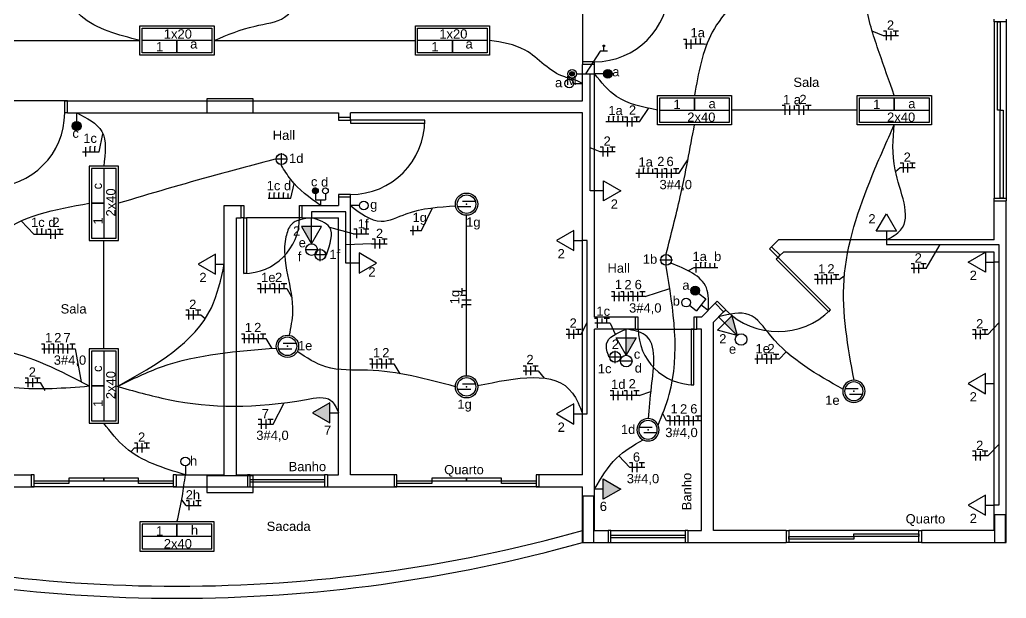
# Model space of a CAD drawing. Extents: x -115 to 23, y 4 to 69.
# Drawn here: x -76.2 to -65.57, y 34.58 to 40.81 of the extents above; entities that cross this region are included whole.
import ezdxf
from ezdxf.enums import TextEntityAlignment as Align

# ---------------------------------------------------------------- set-up
doc = ezdxf.new("R2010")
doc.units = 0
doc.header["$MEASUREMENT"] = 0
doc.layers.get('0').update_dxf_attribs({"linetype": 'CONTINUOUS'})
for name, color, linetype in [('BASE', 8, 'CONTINUOUS'), ('Chamada', 3, 'CONTINUOUS'), ('E_LUMINO', 160, 'CONTINUOUS'), ('Elétrico', 5, 'CONTINUOUS'), ('Texto - Elétrica', 3, 'CONTINUOUS'), ('texto - elétrico', 3, 'CONTINUOUS')]:
    doc.layers.add(name, color=color, linetype=linetype)
doc.layers.add('VP', color=5, linetype='CONTINUOUS', plot=False)
doc.styles.add('ARIAL', font='arial.ttf')

# ---------------------------------------------------------------- blocks, each defined once
blk = doc.blocks.new('A$C3E3F6338')
for p, q in [((-0.067, -0.101), (-0.208, -0.101)), ((-0.017, -0.041), (-0.158, -0.041))]:
    blk.add_line(p, q)
for radius in [0.12, 0.1]:
    blk.add_circle((-0.113, -0.071), radius)
at = {"linetype": 'Continuous'}
blk.add_point((-0.113, -0.071), dxfattribs=at)

msp = doc.modelspace()

# ---------------------------------------------------------------- hatches: boundary and pattern name
at = {"layer": 'Elétrico'}
for points in [[(-69.905, 40.522), (-69.905, 40.535), (-69.917, 40.535), (-69.917, 40.522)], [(-70.228, 40.226, 1), (-70.278, 40.226, 1)], [(-75.544, 39.664, 1), (-75.638, 39.664, 1)], [(-73.06, 38.395), (-73.06, 38.582), (-73.168, 38.582)], [(-68.476, 37.408), (-68.608, 37.541), (-68.532, 37.617)], [(-69.67, 37.195), (-69.67, 37.382), (-69.562, 37.382)]]:
    msp.add_hatch(color=256, dxfattribs=at).paths.add_polyline_path(points)
at = {"layer": 'Elétrico', "linetype": 'Continuous', "lineweight": -2}
for points in [[(-69.867, 40.273), (-69.867, 40.226), (-69.914, 40.226), (-69.914, 40.233), (-69.91, 40.246), (-69.905, 40.254), (-69.9, 40.26), (-69.892, 40.266), (-69.882, 40.27), (-69.873, 40.273), (-69.867, 40.272)], [(-69.867, 40.179), (-69.867, 40.226), (-69.914, 40.226), (-69.914, 40.219), (-69.91, 40.206), (-69.905, 40.198), (-69.9, 40.192), (-69.892, 40.186), (-69.882, 40.181), (-69.873, 40.179), (-69.867, 40.179)], [(-69.867, 40.273), (-69.867, 40.226), (-69.82, 40.226), (-69.821, 40.233), (-69.825, 40.246), (-69.829, 40.254), (-69.835, 40.26), (-69.843, 40.266), (-69.852, 40.27), (-69.862, 40.273), (-69.867, 40.272)], [(-69.867, 40.179), (-69.867, 40.226), (-69.82, 40.226), (-69.821, 40.219), (-69.825, 40.206), (-69.829, 40.198), (-69.835, 40.192), (-69.843, 40.186), (-69.852, 40.181), (-69.862, 40.179), (-69.867, 40.179)], [(-73.019, 38.997), (-73.022, 38.997), (-73.025, 38.996), (-73.027, 38.996), (-73.03, 38.995), (-73.032, 38.994), (-73.035, 38.993), (-73.037, 38.991), (-73.039, 38.989), (-73.041, 38.988), (-73.043, 38.986), (-73.045, 38.983), (-73.046, 38.981), (-73.047, 38.979), (-73.048, 38.976), (-73.049, 38.974), (-73.05, 38.971), (-73.05, 38.968), (-73.05, 38.966), (-73.05, 38.963), (-73.05, 38.96), (-73.049, 38.957), (-73.048, 38.955), (-73.047, 38.952), (-73.046, 38.95), (-73.045, 38.948), (-73.043, 38.945), (-73.041, 38.943), (-73.039, 38.942), (-73.037, 38.94), (-73.035, 38.938), (-73.032, 38.937), (-73.03, 38.936), (-73.027, 38.935), (-73.025, 38.935), (-73.022, 38.934), (-73.019, 38.934), (-73.019, 38.966)], [(-73.019, 38.934), (-73.016, 38.934), (-73.014, 38.935), (-73.011, 38.935), (-73.008, 38.936), (-73.006, 38.937), (-73.004, 38.938), (-73.001, 38.94), (-72.999, 38.942), (-72.997, 38.943), (-72.995, 38.945), (-72.994, 38.948), (-72.992, 38.95), (-72.991, 38.952), (-72.99, 38.955), (-72.989, 38.957), (-72.988, 38.96), (-72.988, 38.963), (-72.988, 38.966), (-72.988, 38.968), (-72.988, 38.971), (-72.989, 38.974), (-72.99, 38.976), (-72.991, 38.979), (-72.992, 38.981), (-72.994, 38.983), (-72.995, 38.986), (-72.997, 38.988), (-72.999, 38.989), (-73.001, 38.991), (-73.004, 38.993), (-73.006, 38.994), (-73.008, 38.995), (-73.011, 38.996), (-73.014, 38.996), (-73.016, 38.997), (-73.019, 38.997), (-73.019, 38.966)], [(-68.889, 37.862), (-68.892, 37.858), (-68.895, 37.856), (-68.898, 37.853), (-68.901, 37.851), (-68.905, 37.849), (-68.909, 37.847), (-68.912, 37.845), (-68.916, 37.844), (-68.92, 37.844), (-68.924, 37.843), (-68.929, 37.843), (-68.933, 37.844), (-68.937, 37.844), (-68.941, 37.845), (-68.944, 37.847), (-68.948, 37.848), (-68.952, 37.85), (-68.955, 37.853), (-68.958, 37.855), (-68.961, 37.858), (-68.964, 37.861), (-68.966, 37.865), (-68.968, 37.868), (-68.97, 37.872), (-68.971, 37.876), (-68.972, 37.88), (-68.973, 37.884), (-68.973, 37.888), (-68.973, 37.892), (-68.973, 37.896), (-68.972, 37.9), (-68.971, 37.904), (-68.97, 37.908), (-68.968, 37.912), (-68.966, 37.915), (-68.964, 37.919), (-68.927, 37.89)], [(-68.964, 37.919), (-68.961, 37.922), (-68.958, 37.925), (-68.955, 37.927), (-68.952, 37.93), (-68.948, 37.932), (-68.945, 37.933), (-68.941, 37.935), (-68.937, 37.936), (-68.933, 37.937), (-68.929, 37.937), (-68.925, 37.937), (-68.921, 37.937), (-68.917, 37.936), (-68.913, 37.935), (-68.909, 37.933), (-68.905, 37.932), (-68.901, 37.93), (-68.898, 37.927), (-68.895, 37.925), (-68.892, 37.922), (-68.889, 37.919), (-68.887, 37.915), (-68.885, 37.912), (-68.883, 37.908), (-68.882, 37.904), (-68.881, 37.9), (-68.88, 37.896), (-68.88, 37.892), (-68.88, 37.888), (-68.88, 37.884), (-68.881, 37.88), (-68.882, 37.876), (-68.883, 37.872), (-68.885, 37.868), (-68.887, 37.865), (-68.889, 37.862), (-68.927, 37.89)]]:
    msp.add_hatch(color=256, dxfattribs=at).paths.add_polyline_path(points)
at = {"layer": 'Elétrico'}
h = msp.add_hatch(color=256, dxfattribs=at)
h.paths.add_polyline_path([(-72.863, 36.682), (-73.051, 36.574), (-72.912, 36.494), (-72.863, 36.494)])
h.paths.add_polyline_path([(-72.863, 36.494), (-72.912, 36.494), (-72.863, 36.466)])
h = msp.add_hatch(color=256, dxfattribs=at)
h.paths.add_polyline_path([(-69.917, 35.861), (-69.729, 35.753), (-69.868, 35.673), (-69.917, 35.673)])
h.paths.add_polyline_path([(-69.917, 35.673), (-69.868, 35.673), (-69.917, 35.645)])

# ---------------------------------------------------------------- linework, layer by layer
at = {"layer": 'BASE'}
for p, q in [((-70.14, 41.186), (-70.14, 40.326)), ((-70.14, 39.936), (-70.14, 40.326)), ((-70.01, 40.326), (-70.14, 40.326)), ((-70.01, 37.606), (-70.01, 40.326)), ((-75.69, 39.936), (-76.55, 39.936)), ((-75.69, 39.936), (-70.14, 39.936)), ((-75.69, 39.806), (-75.69, 39.936)), ((-75.69, 39.806), (-72.77, 39.806)), ((-72.77, 39.806), (-72.77, 39.756)), ((-72.64, 39.756), (-72.77, 39.756)), ((-70.14, 39.806), (-72.64, 39.806)), ((-72.64, 39.756), (-72.64, 39.806)), ((-70.146, 39.79), (-70.146, 39.226)), ((-70.14, 35.906), (-70.14, 39.806)), ((-70.14, 35.906), (-70.14, 39.806)), ((-74, 35.906), (-74, 38.806)), ((-74, 38.806), (-73.82, 38.806)), ((-73.82, 38.676), (-73.82, 38.806)), ((-73.16, 38.806), (-72.77, 38.806)), ((-73.16, 38.676), (-73.16, 38.806)), ((-72.77, 38.896), (-72.77, 38.806)), ((-72.64, 38.896), (-72.77, 38.896)), ((-72.64, 35.906), (-72.64, 38.896)), ((-65.705, 38.436), (-65.705, 38.856)), ((-65.705, 38.856), (-65.575, 38.856)), ((-65.575, 35.176), (-65.575, 38.856)), ((-73.87, 35.906), (-73.87, 38.676)), ((-73.87, 38.676), (-73.82, 38.676)), ((-73.16, 38.676), (-73.76, 38.676)), ((-73.16, 38.676), (-72.77, 38.676)), ((-72.77, 35.906), (-72.77, 38.676)), ((-68.103, 38.362), (-68.03, 38.436)), ((-65.705, 38.436), (-68.03, 38.436)), ((-68.011, 38.271), (-68.103, 38.362)), ((-68.011, 38.271), (-67.976, 38.306)), ((-65.705, 38.306), (-67.976, 38.306)), ((-65.705, 35.306), (-65.705, 38.306)), ((-68.86, 37.606), (-68.711, 37.754)), ((-68.62, 37.662), (-68.711, 37.754)), ((-68.73, 37.552), (-68.62, 37.662)), ((-69.57, 37.606), (-70.01, 37.606)), ((-69.57, 37.476), (-69.57, 37.606)), ((-68.86, 37.606), (-68.91, 37.606)), ((-68.91, 37.476), (-68.91, 37.606)), ((-68.73, 35.306), (-68.73, 37.552)), ((-70.01, 35.306), (-70.01, 37.476)), ((-69.57, 37.476), (-70.01, 37.476)), ((-69.57, 37.476), (-68.91, 37.476)), ((-68.86, 37.476), (-68.91, 37.476)), ((-68.86, 35.306), (-68.86, 37.476)), ((-70.01, 35.306), (-70.01, 37.176)), ((-76.6, 35.906), (-76.08, 35.906)), ((-76.08, 35.906), (-76.08, 35.776)), ((-74.52, 35.906), (-74, 35.906)), ((-74.52, 35.906), (-74.52, 35.776)), ((-73.87, 35.906), (-73.75, 35.906)), ((-73.75, 35.906), (-73.75, 35.776)), ((-72.89, 35.906), (-72.77, 35.906)), ((-72.89, 35.906), (-72.89, 35.776)), ((-72.17, 35.906), (-72.64, 35.906)), ((-72.17, 35.906), (-72.17, 35.776)), ((-70.14, 35.906), (-70.61, 35.906)), ((-70.61, 35.906), (-70.61, 35.776)), ((-76.925, 35.776), (-76.08, 35.776)), ((-74.52, 35.776), (-76.08, 35.776)), ((-74.52, 35.776), (-73.75, 35.776)), ((-72.89, 35.776), (-72.17, 35.776)), ((-70.61, 35.776), (-72.17, 35.776)), ((-70.61, 35.776), (-70.14, 35.776)), ((-70.14, 35.176), (-70.14, 35.776)), ((-70.14, 35.176), (-70.14, 35.776)), ((-70.01, 35.306), (-69.865, 35.306)), ((-69.865, 35.306), (-69.865, 35.176)), ((-69.005, 35.306), (-68.86, 35.306)), ((-69.005, 35.306), (-69.005, 35.176)), ((-67.947, 35.306), (-68.73, 35.306)), ((-67.947, 35.306), (-67.947, 35.176)), ((-65.705, 35.306), (-66.487, 35.306)), ((-66.487, 35.306), (-66.487, 35.176)), ((-70.14, 35.176), (-69.865, 35.176)), ((-69.005, 35.176), (-67.947, 35.176)), ((-66.487, 35.176), (-65.575, 35.176))]:
    msp.add_line(p, q, dxfattribs=at)
at = {"layer": 'BASE', "linetype": 'Continuous'}
for p, q in [((-65.705, 40.786), (-65.705, 38.886)), ((-65.575, 40.786), (-65.575, 38.886)), ((-73.72, 35.906), (-72.92, 35.906)), ((-73.72, 35.776), (-72.92, 35.776)), ((-69.835, 35.306), (-69.035, 35.306)), ((-66.517, 35.306), (-67.917, 35.306)), ((-69.835, 35.176), (-69.035, 35.176)), ((-66.517, 35.176), (-67.917, 35.176))]:
    msp.add_line(p, q, dxfattribs=at)
for points in [[(-65.575, 40.816), (-65.575, 40.786), (-65.705, 40.786), (-65.705, 40.816)], [(-70.01, 40.326), (-70.01, 40.356), (-70.14, 40.356), (-70.14, 40.326)], [(-75.69, 39.806), (-75.72, 39.806), (-75.72, 39.936), (-75.69, 39.936)], [(-72.77, 39.756), (-72.77, 39.726), (-72.64, 39.726), (-72.64, 39.756)], [(-72.64, 38.896), (-72.64, 38.926), (-72.77, 38.926), (-72.77, 38.896)], [(-73.82, 38.806), (-73.79, 38.806), (-73.79, 38.676), (-73.82, 38.676)], [(-73.16, 38.676), (-73.19, 38.676), (-73.19, 38.806), (-73.16, 38.806)], [(-65.705, 38.856), (-65.705, 38.886), (-65.575, 38.886), (-65.575, 38.856)], [(-68.103, 38.362), (-68.125, 38.341), (-68.033, 38.249), (-68.011, 38.271)], [(-68.62, 37.662), (-68.598, 37.684), (-68.69, 37.776), (-68.711, 37.754)], [(-69.57, 37.476), (-69.54, 37.476), (-69.54, 37.606), (-69.57, 37.606)], [(-68.91, 37.606), (-68.94, 37.606), (-68.94, 37.476), (-68.91, 37.476)], [(-76.08, 35.776), (-76.05, 35.776), (-76.05, 35.906), (-76.08, 35.906)], [(-74.52, 35.906), (-74.55, 35.906), (-74.55, 35.776), (-74.52, 35.776)], [(-73.75, 35.776), (-73.72, 35.776), (-73.72, 35.906), (-73.75, 35.906)], [(-72.89, 35.906), (-72.92, 35.906), (-72.92, 35.776), (-72.89, 35.776)], [(-72.17, 35.776), (-72.14, 35.776), (-72.14, 35.906), (-72.17, 35.906)], [(-70.61, 35.906), (-70.64, 35.906), (-70.64, 35.776), (-70.61, 35.776)], [(-69.865, 35.176), (-69.835, 35.176), (-69.835, 35.306), (-69.865, 35.306)], [(-69.005, 35.306), (-69.035, 35.306), (-69.035, 35.176), (-69.005, 35.176)], [(-67.947, 35.306), (-67.917, 35.306), (-67.917, 35.176), (-67.947, 35.176)], [(-66.487, 35.176), (-66.517, 35.176), (-66.517, 35.306), (-66.487, 35.306)]]:
    msp.add_lwpolyline(points, dxfattribs=at)
for points in [[(-65.64, 40.786), (-65.64, 39.836), (-65.67, 39.836), (-65.67, 40.786), (-65.64, 40.786)], [(-65.61, 39.836), (-65.61, 38.886), (-65.64, 38.886), (-65.64, 39.836), (-65.61, 39.836)], [(-72.64, 39.726), (-72.64, 39.696), (-71.84, 39.696), (-71.84, 39.726), (-72.64, 39.726)], [(-73.79, 38.676), (-73.76, 38.676), (-73.76, 38.076), (-73.79, 38.076), (-73.79, 38.676)], [(-68.033, 38.249), (-68.054, 38.228), (-67.488, 37.662), (-67.467, 37.684), (-68.033, 38.249)], [(-68.94, 37.476), (-68.97, 37.476), (-68.97, 36.876), (-68.94, 36.876), (-68.94, 37.476)], [(-76.05, 35.841), (-75.675, 35.841), (-75.675, 35.811), (-76.05, 35.811), (-76.05, 35.841)], [(-75.675, 35.841), (-75.3, 35.841), (-75.3, 35.871), (-75.675, 35.871), (-75.675, 35.841)], [(-75.3, 35.841), (-74.925, 35.841), (-74.925, 35.871), (-75.3, 35.871), (-75.3, 35.841)], [(-74.925, 35.841), (-74.55, 35.841), (-74.55, 35.811), (-74.925, 35.811), (-74.925, 35.841)], [(-73.72, 35.856), (-72.92, 35.856), (-72.92, 35.826), (-73.72, 35.826), (-73.72, 35.856)], [(-72.14, 35.841), (-71.765, 35.841), (-71.765, 35.811), (-72.14, 35.811), (-72.14, 35.841)], [(-71.765, 35.841), (-71.39, 35.841), (-71.39, 35.871), (-71.765, 35.871), (-71.765, 35.841)], [(-71.39, 35.841), (-71.015, 35.841), (-71.015, 35.871), (-71.39, 35.871), (-71.39, 35.841)], [(-71.015, 35.841), (-70.64, 35.841), (-70.64, 35.811), (-71.015, 35.811), (-71.015, 35.841)], [(-69.835, 35.256), (-69.035, 35.256), (-69.035, 35.226), (-69.835, 35.226), (-69.835, 35.256)], [(-67.217, 35.211), (-67.917, 35.211), (-67.917, 35.241), (-67.217, 35.241), (-67.217, 35.211)], [(-66.517, 35.241), (-67.217, 35.241), (-67.217, 35.271), (-66.517, 35.271), (-66.517, 35.241)]]:
    msp.add_lwpolyline(points, close=True, dxfattribs=at)
at = {"layer": 'BASE'}
for points in [[(-73.688, 39.807), (-73.688, 39.882), (-73.688, 39.957), (-73.938, 39.957), (-74.188, 39.957), (-74.188, 39.882), (-74.188, 39.807), (-73.938, 39.807), (-73.688, 39.807)], [(-73.688, 35.716), (-73.688, 35.806), (-73.688, 35.896), (-73.938, 35.896), (-74.188, 35.896), (-74.188, 35.806), (-74.188, 35.716), (-73.938, 35.716), (-73.688, 35.716)], [(-70.138, 35.176), (-70.078, 35.176), (-70.018, 35.176), (-70.018, 35.426), (-70.018, 35.676), (-70.078, 35.676), (-70.138, 35.676), (-70.138, 35.426), (-70.138, 35.176)], [(-65.702, 35.176), (-65.642, 35.176), (-65.582, 35.176), (-65.582, 35.326), (-65.582, 35.476), (-65.642, 35.476), (-65.702, 35.476), (-65.702, 35.326), (-65.702, 35.176)]]:
    msp.add_lwpolyline(points, close=True, dxfattribs=at)
at = {"layer": 'BASE', "linetype": 'Continuous'}
for centre, radius, start, end in [((-70.01, 41.156), 0.8, 270, 0), ((-76.52, 39.806), 0.8, 270, 0), ((-72.64, 39.726), 0.8, 270, 0), ((-73.79, 38.676), 0.6, 270, 0), ((-68.033, 38.249), 0.8, 225, 315), ((-68.94, 37.476), 0.6, 180, 270)]:
    msp.add_arc(centre, radius, start, end, dxfattribs=at)
at = {"layer": 'BASE'}
for centre, start, end in [((-74.51, 50.92), 254.3642, 285.6358), ((-74.51, 50.79), 254.3644, 285.6356)]:
    msp.add_arc(centre, 16.214, start, end, dxfattribs=at)
at = {"layer": 'Chamada'}
for p, q in [((-66.899, 40.637), (-67.019, 40.684)), ((-68.83, 40.546), (-68.8, 40.548)), ((-69.951, 40.472), (-70.11, 40.226)), ((-69.527, 39.708), (-69.429, 39.854)), ((-75.349, 39.385), (-75.309, 39.581)), ((-69.951, 39.387), (-70.06, 39.43)), ((-69.103, 39.154), (-69.005, 39.301)), ((-66.718, 39.214), (-66.768, 39.172)), ((-73.282, 38.886), (-73.246, 39.042)), ((-71.875, 38.539), (-71.758, 38.782)), ((-76.054, 38.499), (-76.189, 38.641)), ((-72.611, 38.504), (-72.864, 38.569)), ((-72.413, 38.393), (-72.69, 38.383)), ((-66.437, 38.129), (-66.286, 38.386)), ((-68.943, 38.135), (-69.002, 38.104)), ((-67.376, 38.011), (-67.32, 38.048)), ((-73.328, 37.913), (-73.276, 37.824)), ((-69.466, 37.828), (-69.201, 37.913)), ((-74.254, 37.629), (-74.205, 37.591)), ((-70.154, 37.421), (-70.09, 37.546)), ((-69.841, 37.541), (-69.788, 37.42)), ((-65.775, 37.419), (-65.655, 37.543)), ((-73.552, 37.373), (-73.489, 37.266)), ((-75.606, 37.264), (-75.543, 36.908)), ((-68.021, 37.152), (-67.945, 37.232)), ((-68.021, 37.152), (-67.945, 37.232)), ((-72.173, 37.102), (-72.11, 36.995)), ((-70.618, 37.028), (-70.555, 36.948)), ((-75.983, 36.899), (-75.935, 36.815)), ((-69.531, 36.759), (-69.403, 36.802)), ((-73.472, 36.452), (-73.355, 36.681)), ((-69.235, 36.489), (-69.276, 36.566)), ((-74.967, 36.198), (-75.007, 36.152)), ((-65.775, 36.11), (-65.655, 36.234)), ((-69.632, 35.984), (-69.749, 36.109)), ((-74.412, 35.576), (-74.459, 35.635))]:
    msp.add_line(p, q, dxfattribs=at)
at = {"layer": 'Chamada', "linetype": 'Continuous'}
for p, q in [((-66.736, 40.637), (-66.899, 40.637)), ((-68.83, 40.546), (-69.04, 40.546)), ((-69.87, 40.472), (-69.951, 40.472)), ((-69.527, 39.708), (-69.89, 39.708)), ((-75.527, 39.385), (-75.349, 39.385)), ((-69.789, 39.387), (-69.951, 39.387)), ((-69.103, 39.154), (-69.566, 39.154)), ((-66.555, 39.214), (-66.718, 39.214)), ((-73.526, 38.886), (-73.282, 38.886)), ((-76.054, 38.499), (-75.738, 38.499)), ((-72.611, 38.504), (-72.443, 38.504)), ((-71.998, 38.539), (-71.875, 38.539)), ((-72.413, 38.393), (-72.245, 38.393)), ((-68.683, 38.135), (-68.943, 38.135)), ((-66.437, 38.129), (-66.599, 38.129)), ((-67.376, 38.011), (-67.64, 38.011)), ((-73.641, 37.913), (-73.328, 37.913)), ((-69.466, 37.828), (-69.828, 37.828)), ((-74.416, 37.629), (-74.254, 37.629)), ((-69.841, 37.541), (-70.007, 37.541)), ((-70.317, 37.421), (-70.154, 37.421)), ((-65.775, 37.419), (-65.937, 37.419)), ((-73.813, 37.373), (-73.552, 37.373)), ((-75.967, 37.264), (-75.606, 37.264)), ((-72.434, 37.102), (-72.173, 37.102)), ((-68.021, 37.152), (-68.284, 37.152)), ((-68.021, 37.152), (-68.284, 37.152)), ((-70.781, 37.028), (-70.618, 37.028)), ((-76.146, 36.899), (-75.983, 36.899)), ((-69.531, 36.759), (-69.841, 36.759)), ((-68.866, 36.489), (-69.235, 36.489)), ((-73.635, 36.452), (-73.472, 36.452)), ((-74.967, 36.198), (-74.805, 36.198)), ((-65.775, 36.11), (-65.937, 36.11)), ((-69.469, 35.984), (-69.632, 35.984)), ((-74.412, 35.576), (-74.25, 35.576))]:
    msp.add_line(p, q, dxfattribs=at)
at = {"layer": 'E_LUMINO'}
for p, q in [((-73.385, 39.239), (-73.385, 39.373)), ((-73.385, 39.239), (-73.385, 39.373)), ((-73.318, 39.306), (-73.452, 39.306)), ((-72.899, 38.276), (-73.032, 38.276)), ((-72.966, 38.209), (-72.966, 38.343)), ((-72.966, 38.209), (-72.966, 38.343)), ((-69.239, 38.154), (-69.239, 38.288)), ((-69.239, 38.154), (-69.239, 38.288)), ((-69.306, 38.221), (-69.172, 38.221)), ((-69.789, 37.109), (-69.789, 37.243)), ((-69.789, 37.109), (-69.789, 37.243)), ((-69.856, 37.176), (-69.722, 37.176))]:
    msp.add_line(p, q, dxfattribs=at)
for points in [[(-74.11, 40.428), (-74.91, 40.428), (-74.91, 40.743), (-74.11, 40.743)], [(-74.135, 40.453), (-74.885, 40.453), (-74.885, 40.718), (-74.135, 40.718)], [(-71.142, 40.428), (-71.942, 40.428), (-71.942, 40.743), (-71.142, 40.743)], [(-71.167, 40.453), (-71.917, 40.453), (-71.917, 40.718), (-71.167, 40.718)], [(-69.334, 39.993), (-68.534, 39.993), (-68.534, 39.678), (-69.334, 39.678)], [(-69.309, 39.968), (-68.559, 39.968), (-68.559, 39.703), (-69.309, 39.703)], [(-67.181, 39.993), (-66.381, 39.993), (-66.381, 39.678), (-67.181, 39.678)], [(-67.156, 39.968), (-66.406, 39.968), (-66.406, 39.703), (-67.156, 39.703)], [(-75.457, 39.231), (-75.457, 38.431), (-75.142, 38.431), (-75.142, 39.231)], [(-75.432, 39.206), (-75.432, 38.456), (-75.167, 38.456), (-75.167, 39.206)], [(-75.457, 37.263), (-75.457, 36.463), (-75.142, 36.463), (-75.142, 37.263)], [(-75.432, 37.238), (-75.432, 36.488), (-75.167, 36.488), (-75.167, 37.238)], [(-74.11, 35.398), (-74.91, 35.398), (-74.91, 35.083), (-74.11, 35.083)], [(-74.135, 35.373), (-74.885, 35.373), (-74.885, 35.108), (-74.135, 35.108)]]:
    msp.add_lwpolyline(points, close=True, dxfattribs=at)
for points in [[(-74.135, 40.586), (-74.51, 40.586), (-74.51, 40.453), (-74.51, 40.586), (-74.885, 40.586)], [(-71.167, 40.586), (-71.542, 40.586), (-71.542, 40.453), (-71.542, 40.586), (-71.917, 40.586)], [(-69.309, 39.836), (-68.934, 39.836), (-68.934, 39.968), (-68.934, 39.836), (-68.559, 39.836)], [(-67.156, 39.836), (-66.781, 39.836), (-66.781, 39.968), (-66.781, 39.836), (-66.406, 39.836)], [(-75.3, 39.206), (-75.3, 38.831), (-75.432, 38.831), (-75.3, 38.831), (-75.3, 38.456)], [(-75.3, 37.238), (-75.3, 36.863), (-75.432, 36.863), (-75.3, 36.863), (-75.3, 36.488)], [(-74.135, 35.241), (-74.51, 35.241), (-74.51, 35.373), (-74.51, 35.241), (-74.885, 35.241)]]:
    msp.add_lwpolyline(points, dxfattribs=at)
for centre in [(-73.385, 39.306), (-73.384, 39.306), (-72.966, 38.276), (-72.965, 38.276), (-69.24, 38.221), (-69.239, 38.221), (-69.79, 37.176), (-69.789, 37.176)]:
    msp.add_circle(centre, 0.058, dxfattribs=at)
at = {"layer": 'Elétrico', "linetype": 'Continuous'}
for p, q in [((-66.865, 40.687), (-66.899, 40.687)), ((-66.865, 40.587), (-66.865, 40.687)), ((-66.815, 40.587), (-66.815, 40.687)), ((-66.736, 40.687), (-66.794, 40.687)), ((-66.765, 40.637), (-66.765, 40.687)), ((-69.911, 40.472), (-69.911, 40.522)), ((-69.021, 40.596), (-69.054, 40.596)), ((-69.021, 40.496), (-69.021, 40.596)), ((-68.971, 40.496), (-68.971, 40.596)), ((-68.921, 40.546), (-68.921, 40.596)), ((-68.871, 40.546), (-68.871, 40.596)), ((-67.957, 39.886), (-67.991, 39.886)), ((-67.957, 39.786), (-67.957, 39.886)), ((-67.907, 39.786), (-67.907, 39.886)), ((-67.857, 39.836), (-67.857, 39.886)), ((-67.807, 39.886), (-67.841, 39.886)), ((-67.807, 39.786), (-67.807, 39.886)), ((-67.757, 39.786), (-67.757, 39.886)), ((-67.678, 39.886), (-67.737, 39.886)), ((-67.707, 39.836), (-67.707, 39.886)), ((-69.857, 39.708), (-69.857, 39.758)), ((-69.807, 39.708), (-69.807, 39.758)), ((-69.757, 39.708), (-69.757, 39.758)), ((-69.707, 39.708), (-69.707, 39.758)), ((-69.657, 39.758), (-69.69, 39.758)), ((-69.657, 39.658), (-69.657, 39.758)), ((-69.607, 39.658), (-69.607, 39.758)), ((-69.527, 39.758), (-69.586, 39.758)), ((-69.557, 39.708), (-69.557, 39.758)), ((-69.918, 39.437), (-69.951, 39.437)), ((-69.918, 39.337), (-69.918, 39.437)), ((-69.868, 39.337), (-69.868, 39.437)), ((-69.789, 39.437), (-69.847, 39.437)), ((-69.818, 39.387), (-69.818, 39.437)), ((-75.494, 39.335), (-75.494, 39.435)), ((-75.444, 39.385), (-75.444, 39.435)), ((-75.444, 39.385), (-75.444, 39.435)), ((-75.394, 39.385), (-75.394, 39.435)), ((-66.684, 39.264), (-66.718, 39.264)), ((-66.684, 39.164), (-66.684, 39.264)), ((-66.634, 39.164), (-66.634, 39.264)), ((-66.555, 39.264), (-66.614, 39.264)), ((-66.584, 39.214), (-66.584, 39.264)), ((-69.532, 39.104), (-69.532, 39.204)), ((-69.482, 39.154), (-69.482, 39.204)), ((-69.432, 39.154), (-69.432, 39.204)), ((-69.382, 39.154), (-69.382, 39.204)), ((-69.332, 39.204), (-69.366, 39.204)), ((-69.332, 39.104), (-69.332, 39.204)), ((-69.282, 39.104), (-69.282, 39.204)), ((-69.232, 39.204), (-69.266, 39.204)), ((-69.232, 39.104), (-69.232, 39.204)), ((-69.182, 39.104), (-69.182, 39.204)), ((-69.103, 39.204), (-69.161, 39.204)), ((-69.132, 39.154), (-69.132, 39.204)), ((-73.512, 38.886), (-73.512, 38.936)), ((-73.462, 38.886), (-73.462, 38.936)), ((-73.412, 38.886), (-73.412, 38.936)), ((-73.362, 38.886), (-73.362, 38.936)), ((-73.312, 38.886), (-73.312, 38.936)), ((-69.916, 38.966), (-70.01, 38.966)), ((-73.06, 38.395), (-73.06, 38.676)), ((-71.965, 38.489), (-71.965, 38.589)), ((-71.915, 38.539), (-71.915, 38.589)), ((-76.018, 38.499), (-76.018, 38.549)), ((-75.968, 38.499), (-75.968, 38.549)), ((-75.918, 38.499), (-75.918, 38.549)), ((-75.868, 38.549), (-75.901, 38.549)), ((-75.868, 38.449), (-75.868, 38.549)), ((-75.818, 38.449), (-75.818, 38.549)), ((-75.738, 38.549), (-75.797, 38.549)), ((-75.768, 38.499), (-75.768, 38.549)), ((-72.572, 38.554), (-72.605, 38.554)), ((-72.572, 38.454), (-72.572, 38.554)), ((-72.522, 38.504), (-72.522, 38.554)), ((-72.443, 38.554), (-72.501, 38.554)), ((-72.472, 38.504), (-72.472, 38.554)), ((-66.867, 38.53), (-66.867, 38.436)), ((-72.374, 38.443), (-72.408, 38.443)), ((-72.374, 38.343), (-72.374, 38.443)), ((-72.324, 38.343), (-72.324, 38.443)), ((-72.245, 38.443), (-72.303, 38.443)), ((-72.274, 38.393), (-72.274, 38.443)), ((-70.234, 38.43), (-70.14, 38.43)), ((-74.094, 38.174), (-74, 38.174)), ((-72.546, 38.188), (-72.64, 38.188)), ((-68.916, 38.085), (-68.916, 38.185)), ((-68.866, 38.135), (-68.866, 38.185)), ((-68.816, 38.135), (-68.816, 38.185)), ((-68.766, 38.135), (-68.766, 38.185)), ((-68.716, 38.135), (-68.716, 38.185)), ((-66.566, 38.179), (-66.599, 38.179)), ((-66.566, 38.079), (-66.566, 38.179)), ((-66.516, 38.079), (-66.516, 38.179)), ((-66.437, 38.179), (-66.495, 38.179)), ((-66.466, 38.129), (-66.466, 38.179)), ((-65.799, 38.197), (-65.705, 38.197)), ((-67.607, 38.061), (-67.64, 38.061)), ((-67.607, 37.961), (-67.607, 38.061)), ((-67.557, 37.961), (-67.557, 38.061)), ((-67.507, 38.061), (-67.54, 38.061)), ((-67.507, 37.961), (-67.507, 38.061)), ((-67.457, 37.961), (-67.457, 38.061)), ((-67.378, 38.061), (-67.436, 38.061)), ((-67.407, 38.011), (-67.407, 38.061)), ((-73.607, 37.963), (-73.641, 37.963)), ((-73.607, 37.863), (-73.607, 37.963)), ((-73.557, 37.863), (-73.557, 37.963)), ((-73.507, 37.913), (-73.507, 37.963)), ((-73.457, 37.963), (-73.491, 37.963)), ((-73.457, 37.863), (-73.457, 37.963)), ((-73.407, 37.863), (-73.407, 37.963)), ((-73.328, 37.963), (-73.386, 37.963)), ((-73.357, 37.913), (-73.357, 37.963)), ((-71.44, 37.918), (-71.44, 37.859)), ((-71.39, 37.888), (-71.44, 37.888)), ((-69.795, 37.878), (-69.828, 37.878)), ((-69.795, 37.778), (-69.795, 37.878)), ((-69.745, 37.778), (-69.745, 37.878)), ((-69.695, 37.878), (-69.728, 37.878)), ((-69.695, 37.778), (-69.695, 37.878)), ((-69.645, 37.778), (-69.645, 37.878)), ((-69.595, 37.878), (-69.628, 37.878)), ((-69.595, 37.778), (-69.595, 37.878)), ((-69.545, 37.778), (-69.545, 37.878)), ((-69.466, 37.878), (-69.524, 37.878)), ((-69.495, 37.828), (-69.495, 37.878)), ((-71.39, 37.838), (-71.44, 37.838)), ((-71.34, 37.788), (-71.44, 37.788)), ((-71.34, 37.738), (-71.44, 37.738)), ((-71.44, 37.738), (-71.44, 37.705)), ((-74.383, 37.679), (-74.416, 37.679)), ((-74.383, 37.579), (-74.383, 37.679)), ((-74.333, 37.579), (-74.333, 37.679)), ((-74.254, 37.679), (-74.312, 37.679)), ((-74.283, 37.629), (-74.283, 37.679)), ((-69.978, 37.591), (-70.011, 37.591)), ((-69.978, 37.491), (-69.978, 37.591)), ((-69.928, 37.541), (-69.928, 37.591)), ((-69.849, 37.591), (-69.907, 37.591)), ((-69.878, 37.541), (-69.878, 37.591)), ((-68.476, 37.408), (-68.675, 37.607)), ((-73.782, 37.423), (-73.815, 37.423)), ((-73.782, 37.323), (-73.782, 37.423)), ((-73.732, 37.323), (-73.732, 37.423)), ((-73.682, 37.423), (-73.715, 37.423)), ((-73.682, 37.323), (-73.682, 37.423)), ((-73.632, 37.323), (-73.632, 37.423)), ((-73.552, 37.423), (-73.611, 37.423)), ((-73.582, 37.373), (-73.582, 37.423)), ((-70.283, 37.471), (-70.317, 37.471)), ((-70.283, 37.371), (-70.283, 37.471)), ((-70.233, 37.371), (-70.233, 37.471)), ((-70.154, 37.471), (-70.212, 37.471)), ((-70.183, 37.421), (-70.183, 37.471)), ((-69.67, 37.195), (-69.67, 37.476)), ((-65.904, 37.469), (-65.937, 37.469)), ((-65.904, 37.369), (-65.904, 37.469)), ((-65.854, 37.369), (-65.854, 37.469)), ((-65.775, 37.469), (-65.833, 37.469)), ((-65.804, 37.419), (-65.804, 37.469)), ((-75.936, 37.314), (-75.969, 37.314)), ((-75.936, 37.214), (-75.936, 37.314)), ((-75.886, 37.214), (-75.886, 37.314)), ((-75.836, 37.314), (-75.869, 37.314)), ((-75.836, 37.214), (-75.836, 37.314)), ((-75.786, 37.214), (-75.786, 37.314)), ((-75.736, 37.314), (-75.769, 37.314)), ((-75.736, 37.214), (-75.736, 37.314)), ((-75.686, 37.214), (-75.686, 37.314)), ((-75.606, 37.314), (-75.665, 37.314)), ((-75.636, 37.264), (-75.636, 37.314)), ((-72.402, 37.152), (-72.436, 37.152)), ((-72.402, 37.052), (-72.402, 37.152)), ((-72.352, 37.052), (-72.352, 37.152)), ((-72.302, 37.152), (-72.336, 37.152)), ((-72.302, 37.052), (-72.302, 37.152)), ((-72.252, 37.052), (-72.252, 37.152)), ((-72.173, 37.152), (-72.231, 37.152)), ((-72.202, 37.102), (-72.202, 37.152)), ((-68.255, 37.102), (-68.255, 37.202)), ((-68.255, 37.152), (-68.255, 37.202)), ((-68.205, 37.152), (-68.205, 37.202)), ((-68.155, 37.202), (-68.188, 37.202)), ((-68.155, 37.102), (-68.155, 37.202)), ((-68.155, 37.102), (-68.155, 37.202)), ((-68.105, 37.102), (-68.105, 37.202)), ((-68.105, 37.152), (-68.105, 37.202)), ((-68.025, 37.202), (-68.084, 37.202)), ((-68.055, 37.152), (-68.055, 37.202)), ((-70.748, 37.078), (-70.781, 37.078)), ((-70.748, 36.978), (-70.748, 37.078)), ((-70.698, 36.978), (-70.698, 37.078)), ((-70.618, 37.078), (-70.677, 37.078)), ((-70.648, 37.028), (-70.648, 37.078)), ((-76.112, 36.949), (-76.146, 36.949)), ((-76.112, 36.849), (-76.112, 36.949)), ((-76.062, 36.849), (-76.062, 36.949)), ((-75.983, 36.949), (-76.041, 36.949)), ((-76.012, 36.899), (-76.012, 36.949)), ((-65.799, 36.889), (-65.705, 36.889)), ((-69.808, 36.809), (-69.841, 36.809)), ((-69.808, 36.709), (-69.808, 36.809)), ((-69.758, 36.709), (-69.758, 36.809)), ((-69.708, 36.759), (-69.708, 36.809)), ((-69.66, 36.809), (-69.693, 36.809)), ((-69.66, 36.709), (-69.66, 36.809)), ((-69.61, 36.709), (-69.61, 36.809)), ((-69.531, 36.809), (-69.589, 36.809)), ((-69.56, 36.759), (-69.56, 36.809)), ((-72.863, 36.574), (-72.77, 36.574)), ((-73.601, 36.502), (-73.635, 36.502)), ((-73.601, 36.402), (-73.601, 36.502)), ((-73.551, 36.402), (-73.551, 36.502)), ((-73.472, 36.502), (-73.53, 36.502)), ((-73.501, 36.452), (-73.501, 36.502)), ((-70.234, 36.562), (-70.14, 36.562)), ((-69.195, 36.539), (-69.229, 36.539)), ((-69.195, 36.439), (-69.195, 36.539)), ((-69.145, 36.439), (-69.145, 36.539)), ((-69.095, 36.539), (-69.129, 36.539)), ((-69.095, 36.439), (-69.095, 36.539)), ((-69.045, 36.439), (-69.045, 36.539)), ((-68.995, 36.539), (-69.029, 36.539)), ((-68.995, 36.439), (-68.995, 36.539)), ((-68.945, 36.439), (-68.945, 36.539)), ((-68.866, 36.539), (-68.925, 36.539)), ((-68.895, 36.489), (-68.895, 36.539)), ((-74.934, 36.248), (-74.967, 36.248)), ((-74.934, 36.148), (-74.934, 36.248)), ((-74.884, 36.148), (-74.884, 36.248)), ((-74.805, 36.248), (-74.863, 36.248)), ((-74.834, 36.198), (-74.834, 36.248)), ((-65.904, 36.16), (-65.937, 36.16)), ((-65.904, 36.06), (-65.904, 36.16)), ((-65.854, 36.06), (-65.854, 36.16)), ((-65.775, 36.16), (-65.833, 36.16)), ((-65.804, 36.11), (-65.804, 36.16)), ((-69.602, 36.034), (-69.636, 36.034)), ((-69.602, 35.934), (-69.602, 36.034)), ((-69.552, 35.934), (-69.552, 36.034)), ((-69.473, 36.034), (-69.532, 36.034)), ((-69.502, 35.984), (-69.502, 36.034)), ((-69.917, 35.753), (-70.01, 35.753)), ((-74.379, 35.626), (-74.412, 35.626)), ((-74.379, 35.526), (-74.379, 35.626)), ((-74.329, 35.576), (-74.329, 35.626)), ((-74.25, 35.626), (-74.308, 35.626)), ((-74.279, 35.576), (-74.279, 35.626)), ((-65.799, 35.58), (-65.705, 35.58))]:
    msp.add_line(p, q, dxfattribs=at)
at = {"layer": 'Elétrico'}
for p, q in [((-77.077, 40.586), (-74.91, 40.586)), ((-74.11, 40.586), (-71.942, 40.586)), ((-71.39, 36.975), (-71.39, 38.702)), ((-70.09, 38.43), (-70.14, 38.43)), ((-70.09, 36.562), (-70.09, 38.43)), ((-73.123, 38.332), (-72.998, 38.332)), ((-72.64, 38.188), (-72.69, 38.188)), ((-69.607, 37.132), (-69.732, 37.132)), ((-70.14, 36.562), (-70.09, 36.562)), ((-74.42, 36.002), (-74.42, 35.906))]:
    msp.add_line(p, q, dxfattribs=at)
at = {"layer": 'Elétrico', "linetype": 'Continuous', "lineweight": -2}
for p, q in [((-70.206, 40.226), (-70.06, 40.226)), ((-69.914, 40.226), (-70.01, 40.226)), ((-69.867, 40.273), (-69.867, 40.179)), ((-70.236, 40.121), (-70.14, 40.121)), ((-75.59, 39.71), (-75.59, 39.806)), ((-73.019, 38.934), (-73.019, 38.87)), ((-72.911, 38.934), (-72.911, 38.87)), ((-73.019, 38.87), (-72.911, 38.87)), ((-72.965, 38.87), (-72.965, 38.806)), ((-72.544, 38.806), (-72.64, 38.806)), ((-68.889, 37.861), (-68.813, 37.803)), ((-68.813, 37.803), (-68.912, 37.674)), ((-68.862, 37.739), (-68.786, 37.68)), ((-68.988, 37.732), (-68.912, 37.674))]:
    msp.add_line(p, q, dxfattribs=at)
at = {"layer": 'Elétrico', "linetype": 'Continuous', "lineweight": 0}
for p, q in [((-73.019, 38.966), (-73.019, 38.997)), ((-73.019, 38.966), (-73.019, 38.997)), ((-73.019, 38.966), (-73.019, 38.934)), ((-73.019, 38.966), (-73.019, 38.934)), ((-68.927, 37.89), (-68.889, 37.862)), ((-68.927, 37.89), (-68.889, 37.862))]:
    msp.add_line(p, q, dxfattribs=at)
at = {"layer": 'Elétrico'}
msp.add_lwpolyline([(-69.905, 40.522), (-69.917, 40.522), (-69.917, 40.535), (-69.905, 40.535)], close=True, dxfattribs=at)
for points in [[(-70.01, 38.966), (-70.06, 38.966), (-70.06, 40.226), (-70.01, 40.226)], [(-66.867, 38.436), (-66.867, 38.386), (-65.705, 38.386), (-65.655, 38.386), (-65.655, 38.197), (-65.705, 38.197)], [(-65.655, 38.197), (-65.655, 36.889), (-65.655, 35.58), (-65.705, 35.58)]]:
    msp.add_lwpolyline(points, dxfattribs=at)
at = {"layer": 'Elétrico', "linetype": 'Continuous'}
for points in [[(-69.916, 39.074), (-69.729, 38.966), (-69.916, 38.858), (-69.916, 39.074, -1.732025)], [(-66.976, 38.53), (-66.867, 38.717), (-66.759, 38.53), (-66.976, 38.53, -1.732025)], [(-73.168, 38.582), (-73.06, 38.395), (-72.952, 38.582), (-73.168, 38.582, 1.732025)], [(-70.234, 38.538), (-70.421, 38.43), (-70.234, 38.322), (-70.234, 38.538, 1.732025)], [(-74.094, 38.282), (-74.281, 38.174), (-74.094, 38.066), (-74.094, 38.282, 1.732025)], [(-72.546, 38.08), (-72.359, 38.188), (-72.546, 38.296), (-72.546, 38.08, 1.732025)], [(-65.799, 38.089), (-65.986, 38.197), (-65.799, 38.305), (-65.799, 38.089, -1.732025)], [(-68.532, 37.617), (-68.476, 37.408), (-68.685, 37.464), (-68.532, 37.617, -1.732025)], [(-69.562, 37.382), (-69.67, 37.195), (-69.778, 37.382), (-69.562, 37.382, -1.732025)], [(-65.799, 36.997), (-65.986, 36.889), (-65.799, 36.78), (-65.799, 36.997, 1.732025)], [(-72.863, 36.682), (-73.051, 36.574), (-72.863, 36.466), (-72.863, 36.682, 1.732025)], [(-70.234, 36.67), (-70.421, 36.562), (-70.234, 36.453), (-70.234, 36.67, 1.732025)], [(-69.917, 35.861), (-69.729, 35.753), (-69.917, 35.645), (-69.917, 35.861, -1.732025)], [(-65.799, 35.688), (-65.986, 35.58), (-65.799, 35.472), (-65.799, 35.688, 1.732025)]]:
    msp.add_lwpolyline(points, format="xyb", dxfattribs=at)
for centre, radius in [((-68.921, 40.602), 0.00313), ((-68.871, 40.602), 0.00313), ((-69.857, 39.764), 0.00312), ((-69.807, 39.764), 0.00312), ((-69.757, 39.764), 0.00312), ((-69.707, 39.764), 0.00312), ((-75.444, 39.441), 0.00313), ((-75.394, 39.441), 0.00313), ((-69.482, 39.21), 0.00312), ((-69.432, 39.21), 0.00312), ((-73.512, 38.942), 0.00313), ((-73.462, 38.942), 0.00313), ((-73.412, 38.942), 0.00313), ((-73.362, 38.942), 0.00313), ((-76.018, 38.555), 0.00313), ((-75.968, 38.555), 0.00313), ((-68.866, 38.192), 0.00313), ((-68.816, 38.192), 0.00313)]:
    msp.add_circle(centre, radius, dxfattribs=at)
at = {"layer": 'Elétrico', "linetype": 'Continuous', "lineweight": -2}
for centre, radius in [((-70.253, 40.226), 0.0469), ((-70.253, 40.226), 0.025), ((-69.867, 40.226), 0.0469), ((-70.283, 40.121), 0.0469), ((-75.591, 39.664), 0.0469), ((-73.019, 38.965), 0.0312), ((-72.911, 38.965), 0.0312), ((-72.498, 38.807), 0.0469), ((-73.06, 38.332), 0.0625), ((-68.926, 37.89), 0.0469), ((-69.025, 37.761), 0.0469), ((-68.432, 37.364), 0.0625), ((-69.67, 37.132), 0.0625), ((-74.42, 36.049), 0.0474)]:
    msp.add_circle(centre, radius, dxfattribs=at)
at = {"layer": 'Elétrico', "linetype": 'Continuous', "lineweight": 0}
for centre, radius, start, end in [((-73.019, 38.966), 0.0312, 89.9998, 270.0002), ((-73.019, 38.966), 0.0312, 270.0002, 89.9998), ((-68.927, 37.89), 0.0469, 142.594, 322.5937), ((-68.927, 37.89), 0.0469, 322.5937, 142.594)]:
    msp.add_arc(centre, radius, start, end, dxfattribs=at)
at = {"layer": 'Elétrico'}
for points in [[(-74.91, 40.586), (-75.541, 40.849), (-75.854, 41.347), (-76.075, 41.887)], [(-74.11, 40.586), (-73.669, 40.741), (-73.35, 40.835), (-73.116, 41.233), (-72.945, 41.887)], [(-66.781, 39.993), (-66.944, 40.456), (-67.083, 40.958), (-67.069, 41.185), (-66.881, 41.286)], [(-68.245, 41.236), (-68.742, 40.674), (-68.934, 39.993)], [(-70.14, 40.121), (-70.261, 40.174), (-70.333, 40.193), (-70.76, 40.482), (-71.142, 40.586)], [(-69.334, 39.836), (-69.774, 39.981), (-70.01, 40.226)], [(-75.59, 39.806), (-75.321, 39.606), (-75.3, 39.231)], [(-67.181, 39.836), (-68.534, 39.836)], [(-69.239, 38.288), (-69.088, 38.901), (-68.934, 39.678)], [(-67.215, 36.926), (-67.323, 38.006), (-67.019, 39.132), (-66.781, 39.678)], [(-67.215, 36.926), (-67.323, 38.006), (-67.019, 39.132), (-66.781, 39.678)], [(-66.867, 38.436), (-66.713, 38.542), (-66.773, 39.193), (-66.781, 39.678)], [(-73.452, 39.306), (-74.095, 39.135), (-75.142, 38.831)], [(-72.965, 38.806), (-73.285, 39.089), (-73.385, 39.239)], [(-76.6, 38.316), (-76.452, 38.471), (-75.457, 38.831)], [(-72.64, 38.806), (-72.31, 38.638), (-72.04, 38.718), (-71.508, 38.803)], [(-73.06, 38.676), (-73.278, 38.602), (-73.336, 38.471), (-73.265, 37.659), (-73.302, 37.41)], [(-72.899, 38.276), (-72.867, 38.574), (-73.06, 38.676)], [(-75.3, 37.263), (-75.3, 38.431)], [(-75.142, 36.863), (-74.14, 37.706), (-74, 38.174)], [(-68.786, 37.68), (-68.806, 37.919), (-69.192, 38.188)], [(-69.326, 36.44), (-69.207, 36.77), (-69.239, 38.154)], [(-67.335, 36.829), (-68.113, 37.405), (-68.346, 37.631), (-68.675, 37.607)], [(-67.335, 36.829), (-68.113, 37.405), (-68.346, 37.631), (-68.675, 37.607)], [(-69.856, 37.176), (-69.882, 37.316), (-69.67, 37.476)], [(-69.431, 36.511), (-69.397, 36.858), (-69.466, 37.412), (-69.67, 37.476)], [(-77.08, 37.271), (-76.412, 37.249), (-75.457, 36.863)], [(-75.142, 36.863), (-74.678, 37.068), (-73.438, 37.271)], [(-71.51, 36.855), (-72.458, 37.032), (-72.906, 37.069), (-73.214, 37.234)], [(-71.271, 36.867), (-70.249, 36.787), (-70.14, 36.562)], [(-76.6, 36.931), (-76.524, 36.806), (-76.414, 36.839), (-76.372, 36.85), (-76.26, 36.847), (-75.457, 36.863)], [(-75.167, 36.863), (-74.604, 36.718), (-73.116, 36.718), (-72.852, 36.708), (-72.77, 36.574)], [(-70.01, 35.753), (-69.775, 36.085), (-69.489, 36.284)]]:
    msp.add_spline(points, degree=3, dxfattribs=at)
at = {"layer": 'VP'}
msp.add_lwpolyline([(-72.69, 38.188), (-72.69, 38.741), (-73.06, 38.741), (-73.06, 38.676)], dxfattribs=at)
for points in [[(-74.42, 35.906), (-75.066, 36.199), (-75.3, 36.463)], [(-74.51, 35.398), (-74.452, 35.678), (-74.42, 35.906)]]:
    msp.add_spline(points, degree=3, dxfattribs=at)

# ---------------------------------------------------------------- block references
at = {"layer": 'E_LUMINO', "linetype": 'Continuous'}
for p in [(-71.277, 38.893), (-73.207, 37.362), (-71.277, 36.925)]:
    msp.add_blockref('A$C3E3F6338', p, dxfattribs=at)
at = {"layer": 'E_LUMINO', "linetype": 'Continuous', "xscale": -1}
for p in [(-67.33, 36.877), (-69.548, 36.462)]:
    msp.add_blockref('A$C3E3F6338', p, dxfattribs=at)

# ---------------------------------------------------------------- texts
at = {"layer": 'Texto - Elétrica', "color": 2, "linetype": 'Continuous', "style": 'ARIAL'}
for s, p in [('1a', (-68.977, 40.62)), ('2', (-66.861, 40.701)), ('1 a', (-67.981, 39.899)), ('2', (-67.804, 39.9)), ('1a', (-69.862, 39.781)), ('2', (-69.641, 39.786)), ('1c', (-75.52, 39.482)), ('2', (-69.914, 39.451)), ('2', (-69.336, 39.232)), ('6', (-69.236, 39.232)), ('2', (-66.681, 39.278)), ('1a', (-69.538, 39.227)), ('1c d', (-73.544, 38.972)), ('3#4,0', (-69.311, 38.983)), ('1g', (-71.972, 38.629)), ('1c d', (-76.083, 38.576)), ('2', (-75.852, 38.577)), ('1f', (-72.563, 38.56)), ('2', (-72.367, 38.457)), ('1a  b', (-68.956, 38.209)), ('2', (-66.562, 38.193)), ('1', (-67.603, 38.075)), ('2', (-67.503, 38.075)), ('1e', (-73.604, 37.983)), ('2', (-73.454, 37.983)), ('1', (-69.792, 37.907)), ('2', (-69.689, 37.905)), ('6', (-69.579, 37.906)), ('2', (-74.379, 37.693)), ('3#4,0', (-69.639, 37.654)), ('1c', (-69.991, 37.619)), ('1', (-73.779, 37.443)), ('2', (-73.679, 37.443)), ('2', (-70.28, 37.491)), ('2', (-65.9, 37.483)), ('1', (-75.933, 37.334)), ('2', (-75.833, 37.334)), ('7', (-75.733, 37.334)), ('1e', (-68.277, 37.216)), ('2', (-68.148, 37.216)), ('1', (-72.399, 37.172)), ('2', (-72.299, 37.172)), ('3#4,0', (-75.838, 37.092)), ('2', (-70.745, 37.098)), ('2', (-76.108, 36.963)), ('1d', (-69.833, 36.832)), ('2', (-69.644, 36.837)), ('7', (-73.597, 36.516)), ('1', (-69.192, 36.568)), ('2', (-69.09, 36.566)), ('6', (-68.98, 36.567)), ('3#4,0', (-73.656, 36.282)), ('3#4,0', (-69.249, 36.312)), ('2', (-65.9, 36.174)), ('6', (-69.598, 36.048)), ('3#4,0', (-69.664, 35.815))]:
    msp.add_text(s, height=0.1, dxfattribs=at).set_placement(p)
msp.add_text('1g', height=0.1, rotation=90, dxfattribs=at).set_placement((-71.467, 37.743))
at = {"layer": 'Texto - Elétrica', "linetype": 'Continuous', "style": 'ARIAL'}
for s, p in [('2', (-74.93, 36.262)), ('2h', (-74.416, 35.64))]:
    msp.add_text(s, height=0.1, dxfattribs=at).set_placement(p)
at = {"layer": 'texto - elétrico', "color": 2, "linetype": 'Continuous', "lineweight": -2, "style": 'ARIAL'}
for s, p in [('1x20', (-74.652, 40.576)), ('1x20', (-71.684, 40.576)), ('1', (-74.737, 40.438)), ('a', (-74.368, 40.469)), ('1', (-71.77, 40.438)), ('a', (-71.401, 40.469)), ('M', (-70.318, 40.074)), ('a', (-69.82, 40.169)), ('a', (-70.437, 40.052)), ('1', (-69.161, 39.817)), ('a', (-68.783, 39.825)), ('1', (-67.009, 39.817)), ('a', (-66.631, 39.825)), ('2x40', (-69.012, 39.679)), ('2x40', (-66.859, 39.679)), ('c', (-75.637, 39.507)), ('1d', (-73.303, 39.236)), ('d', (-72.958, 38.981)), ('c', (-73.067, 38.984)), ('g', (-72.429, 38.739)), ('2', (-69.837, 38.743)), ('2', (-67.061, 38.584)), ('1g', (-71.395, 38.549)), ('2', (-73.259, 38.453)), ('e', (-73.199, 38.327)), ('f', (-73.209, 38.177)), ('1f', (-72.868, 38.201)), ('2', (-70.409, 38.208)), ('1b', (-69.491, 38.15)), ('2', (-74.269, 37.952)), ('2', (-72.448, 38.012)), ('2', (-65.969, 37.975)), ('2', (-68.668, 37.291)), ('1e', (-73.207, 37.218)), ('2', (-69.825, 37.233)), ('c', (-69.588, 37.127)), ('e', (-68.563, 37.181)), ('1c', (-69.976, 36.97)), ('d', (-69.578, 36.977)), ('2', (-65.969, 36.666)), ('1g', (-71.489, 36.587)), ('1e', (-67.526, 36.63)), ('2', (-70.409, 36.339)), ('7', (-72.925, 36.307)), ('1d', (-69.727, 36.316)), ('6', (-69.955, 35.486)), ('2', (-65.969, 35.357)), ('1', (-74.737, 35.222)), ('h', (-74.36, 35.23)), ('2x40', (-74.652, 35.084))]:
    msp.add_text(s, height=0.1, dxfattribs=at).set_placement(p, align=Align.BOTTOM_LEFT)
at = {"layer": 'texto - elétrico', "color": 2, "style": 'ARIAL'}
for s, p in [('Sala', (-67.729, 40.055)), ('Hall', (-73.358, 39.485)), ('Hall', (-69.751, 38.053)), ('Sala', (-75.624, 37.614)), ('Banho', (-73.105, 35.915)), ('Quarto', (-71.418, 35.882)), ('Sacada', (-73.307, 35.271)), ('Quarto', (-66.446, 35.352))]:
    msp.add_text(s, height=0.1, dxfattribs=at).set_placement(p, align=Align.BOTTOM_CENTER)
at = {"layer": 'texto - elétrico', "color": 2, "linetype": 'Continuous', "lineweight": -2, "style": 'ARIAL'}
for s, rotation, p in [('c', 90, (-75.289, 38.981)), ('2x40', 90, (-75.143, 38.689)), ('1', 90, (-75.281, 38.603)), ('a', 360, (-69.065, 37.87)), ('b', 360, (-69.169, 37.699)), ('c', 90, (-75.289, 37.014)), ('2x40', 90, (-75.143, 36.721)), ('1', 90, (-75.281, 36.636))]:
    msp.add_text(s, height=0.1, rotation=rotation, dxfattribs=at).set_placement(p, align=Align.BOTTOM_LEFT)
at = {"layer": 'texto - elétrico', "linetype": 'Continuous', "lineweight": -2, "style": 'ARIAL'}
msp.add_text('h', height=0.1, dxfattribs=at).set_placement((-74.37, 35.976), align=Align.BOTTOM_LEFT)
at = {"layer": 'texto - elétrico', "color": 2, "style": 'ARIAL'}
msp.add_text('Banho', height=0.1, rotation=90, dxfattribs=at).set_placement((-68.938, 35.726), align=Align.BOTTOM_CENTER)

doc.saveas('drawing.dxf')
